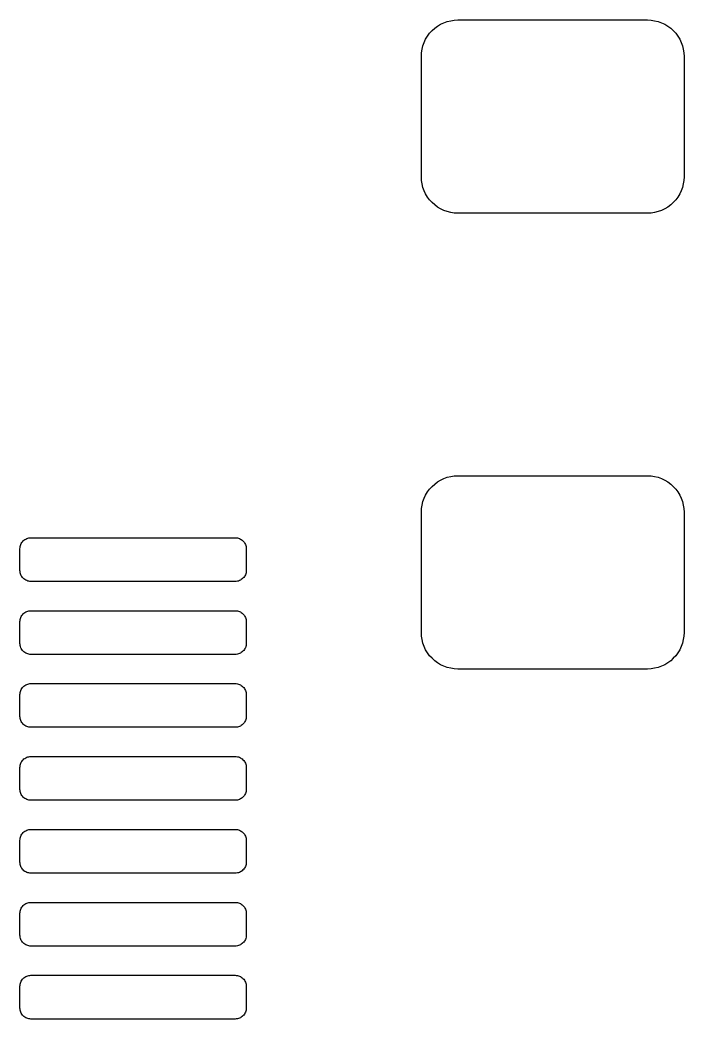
# Model space of a CAD drawing. Extents: x 0 to 61, y 0 to 68.6.
# Drawn here: x 37.74 to 42.29, y 38.76 to 45.61 of the extents above; entities that cross this region are included whole.
import ezdxf

# ---------------------------------------------------------------- set-up
doc = ezdxf.new("R2010")
doc.units = 0
doc.layers.add('Layer_1', color=7, linetype='CONTINUOUS')

msp = doc.modelspace()

# ---------------------------------------------------------------- linework, layer by layer
at = {"layer": 'Layer_1', "color": 1}
for p, q in [((40.560332, 45.536634), (40.57862, 45.553118)), ((40.57862, 45.553118), (40.598178, 45.567723)), ((40.598178, 45.567723), (40.61926, 45.580347)), ((40.61926, 45.580347), (40.641358, 45.590837)), ((40.641358, 45.590837), (40.664472, 45.599092)), ((40.664472, 45.599092), (40.688348, 45.605061)), ((40.688348, 45.605061), (40.712732, 45.608643)), ((40.712732, 45.608643), (40.737116, 45.609862)), ((40.737116, 45.609862), (42.037089, 45.609862)), ((42.037089, 45.609862), (42.061727, 45.608643)), ((42.061727, 45.608643), (42.085857, 45.605061)), ((42.085857, 45.605061), (42.109733, 45.599092)), ((42.109733, 45.599092), (42.132847, 45.590837)), ((42.132847, 45.590837), (42.154945, 45.580347)), ((42.154945, 45.580347), (42.176027, 45.567723)), ((42.176027, 45.567723), (42.195839, 45.553118)), ((42.195839, 45.553118), (42.213873, 45.536634)), ((40.516644, 45.477706), (40.529344, 45.498737)), ((40.529344, 45.498737), (40.543822, 45.518447)), ((40.543822, 45.518447), (40.560332, 45.536634)), ((42.213873, 45.536634), (42.230383, 45.518447)), ((42.230383, 45.518447), (42.245115, 45.498737)), ((42.245115, 45.498737), (42.257561, 45.477706)), ((40.492006, 45.408618), (40.497848, 45.432418)), ((40.497848, 45.432418), (40.50623, 45.455532)), ((40.50623, 45.455532), (40.516644, 45.477706)), ((42.257561, 45.477706), (42.267975, 45.455532)), ((42.267975, 45.455532), (42.276357, 45.432418)), ((42.276357, 45.432418), (42.282199, 45.408618)), ((40.48718, 45.35985), (40.48845, 45.384361)), ((40.48718, 44.534857), (40.48718, 45.35985)), ((40.48845, 45.384361), (40.492006, 45.408618)), ((42.282199, 45.408618), (42.286009, 45.384361)), ((42.286009, 45.384361), (42.287025, 45.35985)), ((42.287025, 45.35985), (42.287025, 44.534857)), ((40.48845, 44.510346), (40.48718, 44.534857)), ((42.287025, 44.534857), (42.286009, 44.510346)), ((40.492006, 44.486089), (40.48845, 44.510346)), ((40.497848, 44.462289), (40.492006, 44.486089)), ((40.50623, 44.439175), (40.497848, 44.462289)), ((42.276357, 44.462289), (42.267975, 44.439175)), ((42.282199, 44.486089), (42.276357, 44.462289)), ((42.286009, 44.510346), (42.282199, 44.486089)), ((40.516644, 44.417001), (40.50623, 44.439175)), ((40.529344, 44.39597), (40.516644, 44.417001)), ((40.543822, 44.37626), (40.529344, 44.39597)), ((42.245115, 44.39597), (42.230383, 44.37626)), ((42.257561, 44.417001), (42.245115, 44.39597)), ((42.267975, 44.439175), (42.257561, 44.417001)), ((40.560332, 44.358073), (40.543822, 44.37626)), ((40.57862, 44.341614), (40.560332, 44.358073)), ((40.598178, 44.326984), (40.57862, 44.341614)), ((40.61926, 44.314385), (40.598178, 44.326984)), ((42.176027, 44.326984), (42.154945, 44.314385)), ((42.195839, 44.341614), (42.176027, 44.326984)), ((42.213873, 44.358073), (42.195839, 44.341614)), ((42.230383, 44.37626), (42.213873, 44.358073)), ((40.641358, 44.303895), (40.61926, 44.314385)), ((40.664472, 44.295615), (40.641358, 44.303895)), ((40.688348, 44.289671), (40.664472, 44.295615)), ((40.712732, 44.286064), (40.688348, 44.289671)), ((40.737116, 44.284845), (40.712732, 44.286064)), ((42.037089, 44.284845), (40.737116, 44.284845)), ((42.061727, 44.286064), (42.037089, 44.284845)), ((42.085857, 44.289671), (42.061727, 44.286064)), ((42.109733, 44.295615), (42.085857, 44.289671)), ((42.132847, 44.303895), (42.109733, 44.295615)), ((42.154945, 44.314385), (42.132847, 44.303895)), ((40.641358, 42.465823), (40.664472, 42.474205)), ((40.664472, 42.474205), (40.688348, 42.480047)), ((40.688348, 42.480047), (40.712732, 42.483603)), ((40.712732, 42.483603), (40.737116, 42.484873)), ((40.737116, 42.484873), (42.037089, 42.484873)), ((42.037089, 42.484873), (42.061727, 42.483603)), ((42.061727, 42.483603), (42.085857, 42.480047)), ((42.085857, 42.480047), (42.109733, 42.474205)), ((42.109733, 42.474205), (42.132847, 42.465823)), ((40.543822, 42.393433), (40.560332, 42.411721)), ((40.560332, 42.411721), (40.57862, 42.428231)), ((40.57862, 42.428231), (40.598178, 42.442709)), ((40.598178, 42.442709), (40.61926, 42.455409)), ((40.61926, 42.455409), (40.641358, 42.465823)), ((42.132847, 42.465823), (42.154945, 42.455409)), ((42.154945, 42.455409), (42.176027, 42.442709)), ((42.176027, 42.442709), (42.195839, 42.428231)), ((42.195839, 42.428231), (42.213873, 42.411721)), ((42.213873, 42.411721), (42.230383, 42.393433)), ((40.50623, 42.330441), (40.516644, 42.352793)), ((40.516644, 42.352793), (40.529344, 42.373621)), ((40.529344, 42.373621), (40.543822, 42.393433)), ((42.230383, 42.393433), (42.245115, 42.373621)), ((42.245115, 42.373621), (42.257561, 42.352793)), ((42.257561, 42.352793), (42.267975, 42.330441)), ((40.48845, 42.259321), (40.492006, 42.283705)), ((40.492006, 42.283705), (40.497848, 42.307327)), ((40.497848, 42.307327), (40.50623, 42.330441)), ((42.267975, 42.330441), (42.276357, 42.307327)), ((42.276357, 42.307327), (42.282199, 42.283705)), ((42.282199, 42.283705), (42.286009, 42.259321)), ((40.48718, 42.234937), (40.48845, 42.259321)), ((40.48718, 41.409945), (40.48718, 42.234937)), ((42.286009, 42.259321), (42.287025, 42.234937)), ((42.287025, 42.234937), (42.287025, 41.409945)), ((37.790461, 42.056629), (37.797573, 42.058407)), ((37.797573, 42.058407), (37.804685, 42.059423)), ((37.804685, 42.059423), (37.812051, 42.059931)), ((37.812051, 42.059931), (39.212099, 42.059931)), ((39.212099, 42.059931), (39.219465, 42.059423)), ((39.219465, 42.059423), (39.226831, 42.058407)), ((39.226831, 42.058407), (39.233943, 42.056629)), ((37.737121, 41.984747), (37.737375, 41.992113)), ((37.737375, 41.992113), (37.738645, 41.999479)), ((37.738645, 41.999479), (37.740423, 42.006591)), ((37.740423, 42.006591), (37.742709, 42.013449)), ((37.742709, 42.013449), (37.746011, 42.020307)), ((37.746011, 42.020307), (37.749821, 42.026403)), ((37.749821, 42.026403), (37.754139, 42.032499)), ((37.754139, 42.032499), (37.758965, 42.037833)), ((37.758965, 42.037833), (37.764553, 42.042913)), ((37.764553, 42.042913), (37.770395, 42.047231)), ((37.770395, 42.047231), (37.776745, 42.051041)), ((37.776745, 42.051041), (37.783349, 42.054089)), ((37.783349, 42.054089), (37.790461, 42.056629)), ((39.233943, 42.056629), (39.240801, 42.054089)), ((39.240801, 42.054089), (39.247405, 42.051041)), ((39.247405, 42.051041), (39.253755, 42.047231)), ((39.253755, 42.047231), (39.259597, 42.042913)), ((39.259597, 42.042913), (39.265185, 42.037833)), ((39.265185, 42.037833), (39.270011, 42.032499)), ((39.270011, 42.032499), (39.274583, 42.026403)), ((39.274583, 42.026403), (39.278139, 42.020307)), ((39.278139, 42.020307), (39.281441, 42.013449)), ((39.281441, 42.013449), (39.283981, 42.006591)), ((39.283981, 42.006591), (39.285759, 41.999479)), ((39.285759, 41.999479), (39.286775, 41.992113)), ((39.286775, 41.992113), (39.287029, 41.984747)), ((37.737121, 41.834887), (37.737121, 41.984747)), ((39.287029, 41.984747), (39.287029, 41.834887)), ((37.737375, 41.827521), (37.737121, 41.834887)), ((37.738645, 41.820155), (37.737375, 41.827521)), ((37.740423, 41.813043), (37.738645, 41.820155)), ((37.742709, 41.806185), (37.740423, 41.813043)), ((37.746011, 41.799581), (37.742709, 41.806185)), ((37.749821, 41.793231), (37.746011, 41.799581)), ((37.754139, 41.787389), (37.749821, 41.793231)), ((37.758965, 41.781801), (37.754139, 41.787389)), ((39.270011, 41.787389), (39.265185, 41.781801)), ((39.274583, 41.793231), (39.270011, 41.787389)), ((39.278139, 41.799581), (39.274583, 41.793231)), ((39.281441, 41.806185), (39.278139, 41.799581)), ((39.283981, 41.813043), (39.281441, 41.806185)), ((39.285759, 41.820155), (39.283981, 41.813043)), ((39.286775, 41.827521), (39.285759, 41.820155)), ((39.287029, 41.834887), (39.286775, 41.827521)), ((37.764553, 41.776975), (37.758965, 41.781801)), ((37.770395, 41.772403), (37.764553, 41.776975)), ((37.776745, 41.768593), (37.770395, 41.772403)), ((37.783349, 41.765545), (37.776745, 41.768593)), ((37.790461, 41.763005), (37.783349, 41.765545)), ((37.797573, 41.761227), (37.790461, 41.763005)), ((37.804685, 41.760211), (37.797573, 41.761227)), ((37.812051, 41.759957), (37.804685, 41.760211)), ((39.212099, 41.759957), (37.812051, 41.759957)), ((39.219465, 41.760211), (39.212099, 41.759957)), ((39.226831, 41.761227), (39.219465, 41.760211)), ((39.233943, 41.763005), (39.226831, 41.761227)), ((39.240801, 41.765545), (39.233943, 41.763005)), ((39.247405, 41.768593), (39.240801, 41.765545)), ((39.253755, 41.772403), (39.247405, 41.768593)), ((39.259597, 41.776975), (39.253755, 41.772403)), ((39.265185, 41.781801), (39.259597, 41.776975)), ((37.740423, 41.506719), (37.742709, 41.513577)), ((37.742709, 41.513577), (37.746011, 41.520181)), ((37.746011, 41.520181), (37.749821, 41.526531)), ((37.749821, 41.526531), (37.754139, 41.532373)), ((37.754139, 41.532373), (37.758965, 41.537961)), ((37.758965, 41.537961), (37.764553, 41.542787)), ((37.764553, 41.542787), (37.770395, 41.547105)), ((37.770395, 41.547105), (37.776745, 41.550915)), ((37.776745, 41.550915), (37.783349, 41.554217)), ((37.783349, 41.554217), (37.790461, 41.556503)), ((37.790461, 41.556503), (37.797573, 41.558535)), ((37.797573, 41.558535), (37.804685, 41.559551)), ((37.804685, 41.559551), (37.812051, 41.559805)), ((37.812051, 41.559805), (39.212099, 41.559805)), ((39.212099, 41.559805), (39.219465, 41.559551)), ((39.219465, 41.559551), (39.226831, 41.558535)), ((39.226831, 41.558535), (39.233943, 41.556503)), ((39.233943, 41.556503), (39.240801, 41.554217)), ((39.240801, 41.554217), (39.247405, 41.550915)), ((39.247405, 41.550915), (39.253755, 41.547105)), ((39.253755, 41.547105), (39.259597, 41.542787)), ((39.259597, 41.542787), (39.265185, 41.537961)), ((39.265185, 41.537961), (39.270011, 41.532373)), ((39.270011, 41.532373), (39.274583, 41.526531)), ((39.274583, 41.526531), (39.278139, 41.520181)), ((39.278139, 41.520181), (39.281441, 41.513577)), ((39.281441, 41.513577), (39.283981, 41.506719)), ((37.737121, 41.484875), (37.737375, 41.492241)), ((37.737121, 41.33476), (37.737121, 41.484875)), ((37.737375, 41.492241), (37.738645, 41.499607)), ((37.738645, 41.499607), (37.740423, 41.506719)), ((39.283981, 41.506719), (39.285759, 41.499607)), ((39.285759, 41.499607), (39.286775, 41.492241)), ((39.286775, 41.492241), (39.287029, 41.484875)), ((39.287029, 41.484875), (39.287029, 41.33476)), ((40.48845, 41.385307), (40.48718, 41.409945)), ((40.492006, 41.361176), (40.48845, 41.385307)), ((42.286009, 41.385307), (42.282199, 41.361176)), ((42.287025, 41.409945), (42.286009, 41.385307)), ((37.737375, 41.327394), (37.737121, 41.33476)), ((37.738645, 41.320282), (37.737375, 41.327394)), ((37.740423, 41.31317), (37.738645, 41.320282)), ((37.742709, 41.306058), (37.740423, 41.31317)), ((37.746011, 41.299454), (37.742709, 41.306058)), ((39.281441, 41.306058), (39.278139, 41.299454)), ((39.283981, 41.31317), (39.281441, 41.306058)), ((39.285759, 41.320282), (39.283981, 41.31317)), ((39.286775, 41.327394), (39.285759, 41.320282)), ((39.287029, 41.33476), (39.286775, 41.327394)), ((40.497848, 41.3373), (40.492006, 41.361176)), ((40.50623, 41.314186), (40.497848, 41.3373)), ((40.516644, 41.292088), (40.50623, 41.314186)), ((42.267975, 41.314186), (42.257561, 41.292088)), ((42.276357, 41.3373), (42.267975, 41.314186)), ((42.282199, 41.361176), (42.276357, 41.3373)), ((37.749821, 41.293104), (37.746011, 41.299454)), ((37.754139, 41.287262), (37.749821, 41.293104)), ((37.758965, 41.281928), (37.754139, 41.287262)), ((37.764553, 41.276848), (37.758965, 41.281928)), ((37.770395, 41.27253), (37.764553, 41.276848)), ((37.776745, 41.26872), (37.770395, 41.27253)), ((37.783349, 41.265672), (37.776745, 41.26872)), ((37.790461, 41.263132), (37.783349, 41.265672)), ((37.797573, 41.261354), (37.790461, 41.263132)), ((37.804685, 41.260338), (37.797573, 41.261354)), ((37.812051, 41.25983), (37.804685, 41.260338)), ((39.212099, 41.25983), (37.812051, 41.25983)), ((39.219465, 41.260338), (39.212099, 41.25983)), ((39.226831, 41.261354), (39.219465, 41.260338)), ((39.233943, 41.263132), (39.226831, 41.261354)), ((39.240801, 41.265672), (39.233943, 41.263132)), ((39.247405, 41.26872), (39.240801, 41.265672)), ((39.253755, 41.27253), (39.247405, 41.26872)), ((39.259597, 41.276848), (39.253755, 41.27253)), ((39.265185, 41.281928), (39.259597, 41.276848)), ((39.270011, 41.287262), (39.265185, 41.281928)), ((39.274583, 41.293104), (39.270011, 41.287262)), ((39.278139, 41.299454), (39.274583, 41.293104)), ((40.529344, 41.271006), (40.516644, 41.292088)), ((40.543822, 41.251194), (40.529344, 41.271006)), ((40.560332, 41.23316), (40.543822, 41.251194)), ((42.230383, 41.251194), (42.213873, 41.23316)), ((42.245115, 41.271006), (42.230383, 41.251194)), ((42.257561, 41.292088), (42.245115, 41.271006)), ((40.57862, 41.21665), (40.560332, 41.23316)), ((40.598178, 41.201918), (40.57862, 41.21665)), ((40.61926, 41.189472), (40.598178, 41.201918)), ((40.641358, 41.178804), (40.61926, 41.189472)), ((40.664472, 41.170676), (40.641358, 41.178804)), ((40.688348, 41.16458), (40.664472, 41.170676)), ((42.109733, 41.170676), (42.085857, 41.16458)), ((42.132847, 41.178804), (42.109733, 41.170676)), ((42.154945, 41.189472), (42.132847, 41.178804)), ((42.176027, 41.201918), (42.154945, 41.189472)), ((42.195839, 41.21665), (42.176027, 41.201918)), ((42.213873, 41.23316), (42.195839, 41.21665)), ((40.712732, 41.161024), (40.688348, 41.16458)), ((40.737116, 41.159754), (40.712732, 41.161024)), ((42.037089, 41.159754), (40.737116, 41.159754)), ((42.061727, 41.161024), (42.037089, 41.159754)), ((42.085857, 41.16458), (42.061727, 41.161024)), ((37.749821, 41.026404), (37.754139, 41.0325)), ((37.754139, 41.0325), (37.758965, 41.037834)), ((37.758965, 41.037834), (37.764553, 41.042914)), ((37.764553, 41.042914), (37.770395, 41.047232)), ((37.770395, 41.047232), (37.776745, 41.051042)), ((37.776745, 41.051042), (37.783349, 41.05409)), ((37.783349, 41.05409), (37.790461, 41.05663)), ((37.790461, 41.05663), (37.797573, 41.058408)), ((37.797573, 41.058408), (37.804685, 41.059424)), ((37.804685, 41.059424), (37.812051, 41.059932)), ((37.812051, 41.059932), (39.212099, 41.059932)), ((39.212099, 41.059932), (39.219465, 41.059424)), ((39.219465, 41.059424), (39.226831, 41.058408)), ((39.226831, 41.058408), (39.233943, 41.05663)), ((39.233943, 41.05663), (39.240801, 41.05409)), ((39.240801, 41.05409), (39.247405, 41.051042)), ((39.247405, 41.051042), (39.253755, 41.047232)), ((39.253755, 41.047232), (39.259597, 41.042914)), ((39.259597, 41.042914), (39.265185, 41.037834)), ((39.265185, 41.037834), (39.270011, 41.0325)), ((39.270011, 41.0325), (39.274583, 41.026404)), ((37.737121, 40.984748), (37.737375, 40.992114)), ((37.737121, 40.834888), (37.737121, 40.984748)), ((37.737375, 40.992114), (37.738645, 40.99948)), ((37.738645, 40.99948), (37.740423, 41.006592)), ((37.740423, 41.006592), (37.742709, 41.01345)), ((37.742709, 41.01345), (37.746011, 41.020308)), ((37.746011, 41.020308), (37.749821, 41.026404)), ((39.274583, 41.026404), (39.278139, 41.020308)), ((39.278139, 41.020308), (39.281441, 41.01345)), ((39.281441, 41.01345), (39.283981, 41.006592)), ((39.283981, 41.006592), (39.285759, 40.99948)), ((39.285759, 40.99948), (39.286775, 40.992114)), ((39.286775, 40.992114), (39.287029, 40.984748)), ((39.287029, 40.984748), (39.287029, 40.834888)), ((37.737375, 40.827522), (37.737121, 40.834888)), ((37.738645, 40.820156), (37.737375, 40.827522)), ((39.286775, 40.827522), (39.285759, 40.820156)), ((39.287029, 40.834888), (39.286775, 40.827522)), ((37.740423, 40.813044), (37.738645, 40.820156)), ((37.742709, 40.806186), (37.740423, 40.813044)), ((37.746011, 40.799582), (37.742709, 40.806186)), ((37.749821, 40.793232), (37.746011, 40.799582)), ((37.754139, 40.78739), (37.749821, 40.793232)), ((37.758965, 40.781802), (37.754139, 40.78739)), ((37.764553, 40.776976), (37.758965, 40.781802)), ((37.770395, 40.772404), (37.764553, 40.776976)), ((37.776745, 40.768594), (37.770395, 40.772404)), ((37.783349, 40.765546), (37.776745, 40.768594)), ((37.790461, 40.763006), (37.783349, 40.765546)), ((37.797573, 40.761228), (37.790461, 40.763006)), ((37.804685, 40.760212), (37.797573, 40.761228)), ((37.812051, 40.759958), (37.804685, 40.760212)), ((39.212099, 40.759958), (37.812051, 40.759958)), ((39.219465, 40.760212), (39.212099, 40.759958)), ((39.226831, 40.761228), (39.219465, 40.760212)), ((39.233943, 40.763006), (39.226831, 40.761228)), ((39.240801, 40.765546), (39.233943, 40.763006)), ((39.247405, 40.768594), (39.240801, 40.765546)), ((39.253755, 40.772404), (39.247405, 40.768594)), ((39.259597, 40.776976), (39.253755, 40.772404)), ((39.265185, 40.781802), (39.259597, 40.776976)), ((39.270011, 40.78739), (39.265185, 40.781802)), ((39.274583, 40.793232), (39.270011, 40.78739)), ((39.278139, 40.799582), (39.274583, 40.793232)), ((39.281441, 40.806186), (39.278139, 40.799582)), ((39.283981, 40.813044), (39.281441, 40.806186)), ((39.285759, 40.820156), (39.283981, 40.813044)), ((37.776745, 40.550916), (37.783349, 40.554218)), ((37.783349, 40.554218), (37.790461, 40.556504)), ((37.790461, 40.556504), (37.797573, 40.558536)), ((37.797573, 40.558536), (37.804685, 40.559552)), ((37.804685, 40.559552), (37.812051, 40.559806)), ((37.812051, 40.559806), (39.212099, 40.559806)), ((39.212099, 40.559806), (39.219465, 40.559552)), ((39.219465, 40.559552), (39.226831, 40.558536)), ((39.226831, 40.558536), (39.233943, 40.556504)), ((39.233943, 40.556504), (39.240801, 40.554218)), ((39.240801, 40.554218), (39.247405, 40.550916)), ((37.737121, 40.484876), (37.737375, 40.492242)), ((37.737121, 40.334762), (37.737121, 40.484876)), ((37.737375, 40.492242), (37.738645, 40.499608)), ((37.738645, 40.499608), (37.740423, 40.50672)), ((37.740423, 40.50672), (37.742709, 40.513578)), ((37.742709, 40.513578), (37.746011, 40.520182)), ((37.746011, 40.520182), (37.749821, 40.526532)), ((37.749821, 40.526532), (37.754139, 40.532374)), ((37.754139, 40.532374), (37.758965, 40.537962)), ((37.758965, 40.537962), (37.764553, 40.542788)), ((37.764553, 40.542788), (37.770395, 40.547106)), ((37.770395, 40.547106), (37.776745, 40.550916)), ((39.247405, 40.550916), (39.253755, 40.547106)), ((39.253755, 40.547106), (39.259597, 40.542788)), ((39.259597, 40.542788), (39.265185, 40.537962)), ((39.265185, 40.537962), (39.270011, 40.532374)), ((39.270011, 40.532374), (39.274583, 40.526532)), ((39.274583, 40.526532), (39.278139, 40.520182)), ((39.278139, 40.520182), (39.281441, 40.513578)), ((39.281441, 40.513578), (39.283981, 40.50672)), ((39.283981, 40.50672), (39.285759, 40.499608)), ((39.285759, 40.499608), (39.286775, 40.492242)), ((39.286775, 40.492242), (39.287029, 40.484876)), ((39.287029, 40.484876), (39.287029, 40.334762)), ((37.737375, 40.327396), (37.737121, 40.334762)), ((37.738645, 40.320284), (37.737375, 40.327396)), ((37.740423, 40.313172), (37.738645, 40.320284)), ((37.742709, 40.30606), (37.740423, 40.313172)), ((37.746011, 40.299456), (37.742709, 40.30606)), ((37.749821, 40.293106), (37.746011, 40.299456)), ((37.754139, 40.287264), (37.749821, 40.293106)), ((37.758965, 40.28193), (37.754139, 40.287264)), ((37.764553, 40.27685), (37.758965, 40.28193)), ((39.265185, 40.28193), (39.259597, 40.27685)), ((39.270011, 40.287264), (39.265185, 40.28193)), ((39.274583, 40.293106), (39.270011, 40.287264)), ((39.278139, 40.299456), (39.274583, 40.293106)), ((39.281441, 40.30606), (39.278139, 40.299456)), ((39.283981, 40.313172), (39.281441, 40.30606)), ((39.285759, 40.320284), (39.283981, 40.313172)), ((39.286775, 40.327396), (39.285759, 40.320284)), ((39.287029, 40.334762), (39.286775, 40.327396)), ((37.770395, 40.272532), (37.764553, 40.27685)), ((37.776745, 40.268722), (37.770395, 40.272532)), ((37.783349, 40.265674), (37.776745, 40.268722)), ((37.790461, 40.263134), (37.783349, 40.265674)), ((37.797573, 40.261356), (37.790461, 40.263134)), ((37.804685, 40.26034), (37.797573, 40.261356)), ((37.812051, 40.259832), (37.804685, 40.26034)), ((39.212099, 40.259832), (37.812051, 40.259832)), ((39.219465, 40.26034), (39.212099, 40.259832)), ((39.226831, 40.261356), (39.219465, 40.26034)), ((39.233943, 40.263134), (39.226831, 40.261356)), ((39.240801, 40.265674), (39.233943, 40.263134)), ((39.247405, 40.268722), (39.240801, 40.265674)), ((39.253755, 40.272532), (39.247405, 40.268722)), ((39.259597, 40.27685), (39.253755, 40.272532)), ((37.738645, 39.999482), (37.740423, 40.006594)), ((37.740423, 40.006594), (37.742709, 40.013452)), ((37.742709, 40.013452), (37.746011, 40.02031)), ((37.746011, 40.02031), (37.749821, 40.026406)), ((37.749821, 40.026406), (37.754139, 40.032502)), ((37.754139, 40.032502), (37.758965, 40.037836)), ((37.758965, 40.037836), (37.764553, 40.042916)), ((37.764553, 40.042916), (37.770395, 40.047234)), ((37.770395, 40.047234), (37.776745, 40.051044)), ((37.776745, 40.051044), (37.783349, 40.054092)), ((37.783349, 40.054092), (37.790461, 40.056632)), ((37.790461, 40.056632), (37.797573, 40.05841)), ((37.797573, 40.05841), (37.804685, 40.059426)), ((37.804685, 40.059426), (37.812051, 40.059934)), ((37.812051, 40.059934), (39.212099, 40.059934)), ((39.212099, 40.059934), (39.219465, 40.059426)), ((39.219465, 40.059426), (39.226831, 40.05841)), ((39.226831, 40.05841), (39.233943, 40.056632)), ((39.233943, 40.056632), (39.240801, 40.054092)), ((39.240801, 40.054092), (39.247405, 40.051044)), ((39.247405, 40.051044), (39.253755, 40.047234)), ((39.253755, 40.047234), (39.259597, 40.042916)), ((39.259597, 40.042916), (39.265185, 40.037836)), ((39.265185, 40.037836), (39.270011, 40.032502)), ((39.270011, 40.032502), (39.274583, 40.026406)), ((39.274583, 40.026406), (39.278139, 40.02031)), ((39.278139, 40.02031), (39.281441, 40.013452)), ((39.281441, 40.013452), (39.283981, 40.006594)), ((39.283981, 40.006594), (39.285759, 39.999482)), ((37.737121, 39.98475), (37.737375, 39.992116)), ((37.737121, 39.83489), (37.737121, 39.98475)), ((37.737375, 39.992116), (37.738645, 39.999482)), ((39.285759, 39.999482), (39.286775, 39.992116)), ((39.286775, 39.992116), (39.287029, 39.98475)), ((39.287029, 39.98475), (39.287029, 39.83489)), ((37.737375, 39.827524), (37.737121, 39.83489)), ((37.738645, 39.820158), (37.737375, 39.827524)), ((37.740423, 39.813046), (37.738645, 39.820158)), ((37.742709, 39.806188), (37.740423, 39.813046)), ((37.746011, 39.799584), (37.742709, 39.806188)), ((37.749821, 39.793234), (37.746011, 39.799584)), ((39.278139, 39.799584), (39.274583, 39.793234)), ((39.281441, 39.806188), (39.278139, 39.799584)), ((39.283981, 39.813046), (39.281441, 39.806188)), ((39.285759, 39.820158), (39.283981, 39.813046)), ((39.286775, 39.827524), (39.285759, 39.820158)), ((39.287029, 39.83489), (39.286775, 39.827524)), ((37.754139, 39.787392), (37.749821, 39.793234)), ((37.758965, 39.781804), (37.754139, 39.787392)), ((37.764553, 39.776978), (37.758965, 39.781804)), ((37.770395, 39.772406), (37.764553, 39.776978)), ((37.776745, 39.768596), (37.770395, 39.772406)), ((37.783349, 39.765548), (37.776745, 39.768596)), ((37.790461, 39.763008), (37.783349, 39.765548)), ((37.797573, 39.76123), (37.790461, 39.763008)), ((37.804685, 39.760214), (37.797573, 39.76123)), ((37.812051, 39.75996), (37.804685, 39.760214)), ((39.212099, 39.75996), (37.812051, 39.75996)), ((39.219465, 39.760214), (39.212099, 39.75996)), ((39.226831, 39.76123), (39.219465, 39.760214)), ((39.233943, 39.763008), (39.226831, 39.76123)), ((39.240801, 39.765548), (39.233943, 39.763008)), ((39.247405, 39.768596), (39.240801, 39.765548)), ((39.253755, 39.772406), (39.247405, 39.768596)), ((39.259597, 39.776978), (39.253755, 39.772406)), ((39.265185, 39.781804), (39.259597, 39.776978)), ((39.270011, 39.787392), (39.265185, 39.781804)), ((39.274583, 39.793234), (39.270011, 39.787392)), ((37.746011, 39.520184), (37.749821, 39.526534)), ((37.749821, 39.526534), (37.754139, 39.532376)), ((37.754139, 39.532376), (37.758965, 39.537964)), ((37.758965, 39.537964), (37.764553, 39.54279)), ((37.764553, 39.54279), (37.770395, 39.547108)), ((37.770395, 39.547108), (37.776745, 39.550918)), ((37.776745, 39.550918), (37.783349, 39.55422)), ((37.783349, 39.55422), (37.790461, 39.556506)), ((37.790461, 39.556506), (37.797573, 39.558538)), ((37.797573, 39.558538), (37.804685, 39.559554)), ((37.804685, 39.559554), (37.812051, 39.559808)), ((37.812051, 39.559808), (39.212099, 39.559808)), ((39.212099, 39.559808), (39.219465, 39.559554)), ((39.219465, 39.559554), (39.226831, 39.558538)), ((39.226831, 39.558538), (39.233943, 39.556506)), ((39.233943, 39.556506), (39.240801, 39.55422)), ((39.240801, 39.55422), (39.247405, 39.550918)), ((39.247405, 39.550918), (39.253755, 39.547108)), ((39.253755, 39.547108), (39.259597, 39.54279)), ((39.259597, 39.54279), (39.265185, 39.537964)), ((39.265185, 39.537964), (39.270011, 39.532376)), ((39.270011, 39.532376), (39.274583, 39.526534)), ((39.274583, 39.526534), (39.278139, 39.520184)), ((37.737121, 39.484878), (37.737375, 39.492244)), ((37.737121, 39.334763), (37.737121, 39.484878)), ((37.737375, 39.492244), (37.738645, 39.49961)), ((37.738645, 39.49961), (37.740423, 39.506722)), ((37.740423, 39.506722), (37.742709, 39.51358)), ((37.742709, 39.51358), (37.746011, 39.520184)), ((39.278139, 39.520184), (39.281441, 39.51358)), ((39.281441, 39.51358), (39.283981, 39.506722)), ((39.283981, 39.506722), (39.285759, 39.49961)), ((39.285759, 39.49961), (39.286775, 39.492244)), ((39.286775, 39.492244), (39.287029, 39.484878)), ((39.287029, 39.484878), (39.287029, 39.334763)), ((37.737375, 39.327397), (37.737121, 39.334763)), ((37.738645, 39.320285), (37.737375, 39.327397)), ((37.740423, 39.313173), (37.738645, 39.320285)), ((39.285759, 39.320285), (39.283981, 39.313173)), ((39.286775, 39.327397), (39.285759, 39.320285)), ((39.287029, 39.334763), (39.286775, 39.327397)), ((37.742709, 39.306061), (37.740423, 39.313173)), ((37.746011, 39.299457), (37.742709, 39.306061)), ((37.749821, 39.293107), (37.746011, 39.299457)), ((37.754139, 39.287265), (37.749821, 39.293107)), ((37.758965, 39.281931), (37.754139, 39.287265)), ((37.764553, 39.276851), (37.758965, 39.281931)), ((37.770395, 39.272533), (37.764553, 39.276851)), ((37.776745, 39.268723), (37.770395, 39.272533)), ((37.783349, 39.265675), (37.776745, 39.268723)), ((37.790461, 39.263135), (37.783349, 39.265675)), ((37.797573, 39.261357), (37.790461, 39.263135)), ((37.804685, 39.260087), (37.797573, 39.261357)), ((37.812051, 39.259833), (37.804685, 39.260087)), ((39.212099, 39.259833), (37.812051, 39.259833)), ((39.219465, 39.260087), (39.212099, 39.259833)), ((39.226831, 39.261357), (39.219465, 39.260087)), ((39.233943, 39.263135), (39.226831, 39.261357)), ((39.240801, 39.265675), (39.233943, 39.263135)), ((39.247405, 39.268723), (39.240801, 39.265675)), ((39.253755, 39.272533), (39.247405, 39.268723)), ((39.259597, 39.276851), (39.253755, 39.272533)), ((39.265185, 39.281931), (39.259597, 39.276851)), ((39.270011, 39.287265), (39.265185, 39.281931)), ((39.274583, 39.293107), (39.270011, 39.287265)), ((39.278139, 39.299457), (39.274583, 39.293107)), ((39.281441, 39.306061), (39.278139, 39.299457)), ((39.283981, 39.313173), (39.281441, 39.306061)), ((37.764553, 39.042917), (37.770395, 39.047235)), ((37.770395, 39.047235), (37.776745, 39.051045)), ((37.776745, 39.051045), (37.783349, 39.054093)), ((37.783349, 39.054093), (37.790461, 39.056633)), ((37.790461, 39.056633), (37.797573, 39.058411)), ((37.797573, 39.058411), (37.804685, 39.059427)), ((37.804685, 39.059427), (37.812051, 39.059935)), ((37.812051, 39.059935), (39.212099, 39.059935)), ((39.212099, 39.059935), (39.219465, 39.059427)), ((39.219465, 39.059427), (39.226831, 39.058411)), ((39.226831, 39.058411), (39.233943, 39.056633)), ((39.233943, 39.056633), (39.240801, 39.054093)), ((39.240801, 39.054093), (39.247405, 39.051045)), ((39.247405, 39.051045), (39.253755, 39.047235)), ((39.253755, 39.047235), (39.259597, 39.042917)), ((37.737121, 38.984751), (37.737375, 38.992117)), ((37.737121, 38.834891), (37.737121, 38.984751)), ((37.737375, 38.992117), (37.738645, 38.999483)), ((37.738645, 38.999483), (37.740423, 39.006595)), ((37.740423, 39.006595), (37.742709, 39.013453)), ((37.742709, 39.013453), (37.746011, 39.020311)), ((37.746011, 39.020311), (37.749821, 39.026407)), ((37.749821, 39.026407), (37.754139, 39.032503)), ((37.754139, 39.032503), (37.758965, 39.037837)), ((37.758965, 39.037837), (37.764553, 39.042917)), ((39.259597, 39.042917), (39.265185, 39.037837)), ((39.265185, 39.037837), (39.270011, 39.032503)), ((39.270011, 39.032503), (39.274583, 39.026407)), ((39.274583, 39.026407), (39.278139, 39.020311)), ((39.278139, 39.020311), (39.281441, 39.013453)), ((39.281441, 39.013453), (39.283981, 39.006595)), ((39.283981, 39.006595), (39.285759, 38.999483)), ((39.285759, 38.999483), (39.286775, 38.992117)), ((39.286775, 38.992117), (39.287029, 38.984751)), ((39.287029, 38.984751), (39.287029, 38.834891)), ((37.737375, 38.827525), (37.737121, 38.834891)), ((37.738645, 38.820159), (37.737375, 38.827525)), ((37.740423, 38.813047), (37.738645, 38.820159)), ((37.742709, 38.806189), (37.740423, 38.813047)), ((37.746011, 38.799585), (37.742709, 38.806189)), ((37.749821, 38.793235), (37.746011, 38.799585)), ((37.754139, 38.787393), (37.749821, 38.793235)), ((37.758965, 38.781805), (37.754139, 38.787393)), ((37.764553, 38.776979), (37.758965, 38.781805)), ((37.770395, 38.772407), (37.764553, 38.776979)), ((37.776745, 38.768597), (37.770395, 38.772407)), ((39.253755, 38.772407), (39.247405, 38.768597)), ((39.259597, 38.776979), (39.253755, 38.772407)), ((39.265185, 38.781805), (39.259597, 38.776979)), ((39.270011, 38.787393), (39.265185, 38.781805)), ((39.274583, 38.793235), (39.270011, 38.787393)), ((39.278139, 38.799585), (39.274583, 38.793235)), ((39.281441, 38.806189), (39.278139, 38.799585)), ((39.283981, 38.813047), (39.281441, 38.806189)), ((39.285759, 38.820159), (39.283981, 38.813047)), ((39.286775, 38.827525), (39.285759, 38.820159)), ((39.287029, 38.834891), (39.286775, 38.827525)), ((37.783349, 38.765549), (37.776745, 38.768597)), ((37.790461, 38.763009), (37.783349, 38.765549)), ((37.797573, 38.761231), (37.790461, 38.763009)), ((37.804685, 38.760215), (37.797573, 38.761231)), ((37.812051, 38.759961), (37.804685, 38.760215)), ((39.212099, 38.759961), (37.812051, 38.759961)), ((39.219465, 38.760215), (39.212099, 38.759961)), ((39.226831, 38.761231), (39.219465, 38.760215)), ((39.233943, 38.763009), (39.226831, 38.761231)), ((39.240801, 38.765549), (39.233943, 38.763009)), ((39.247405, 38.768597), (39.240801, 38.765549))]:
    msp.add_line(p, q, dxfattribs=at)

doc.saveas('drawing.dxf')
